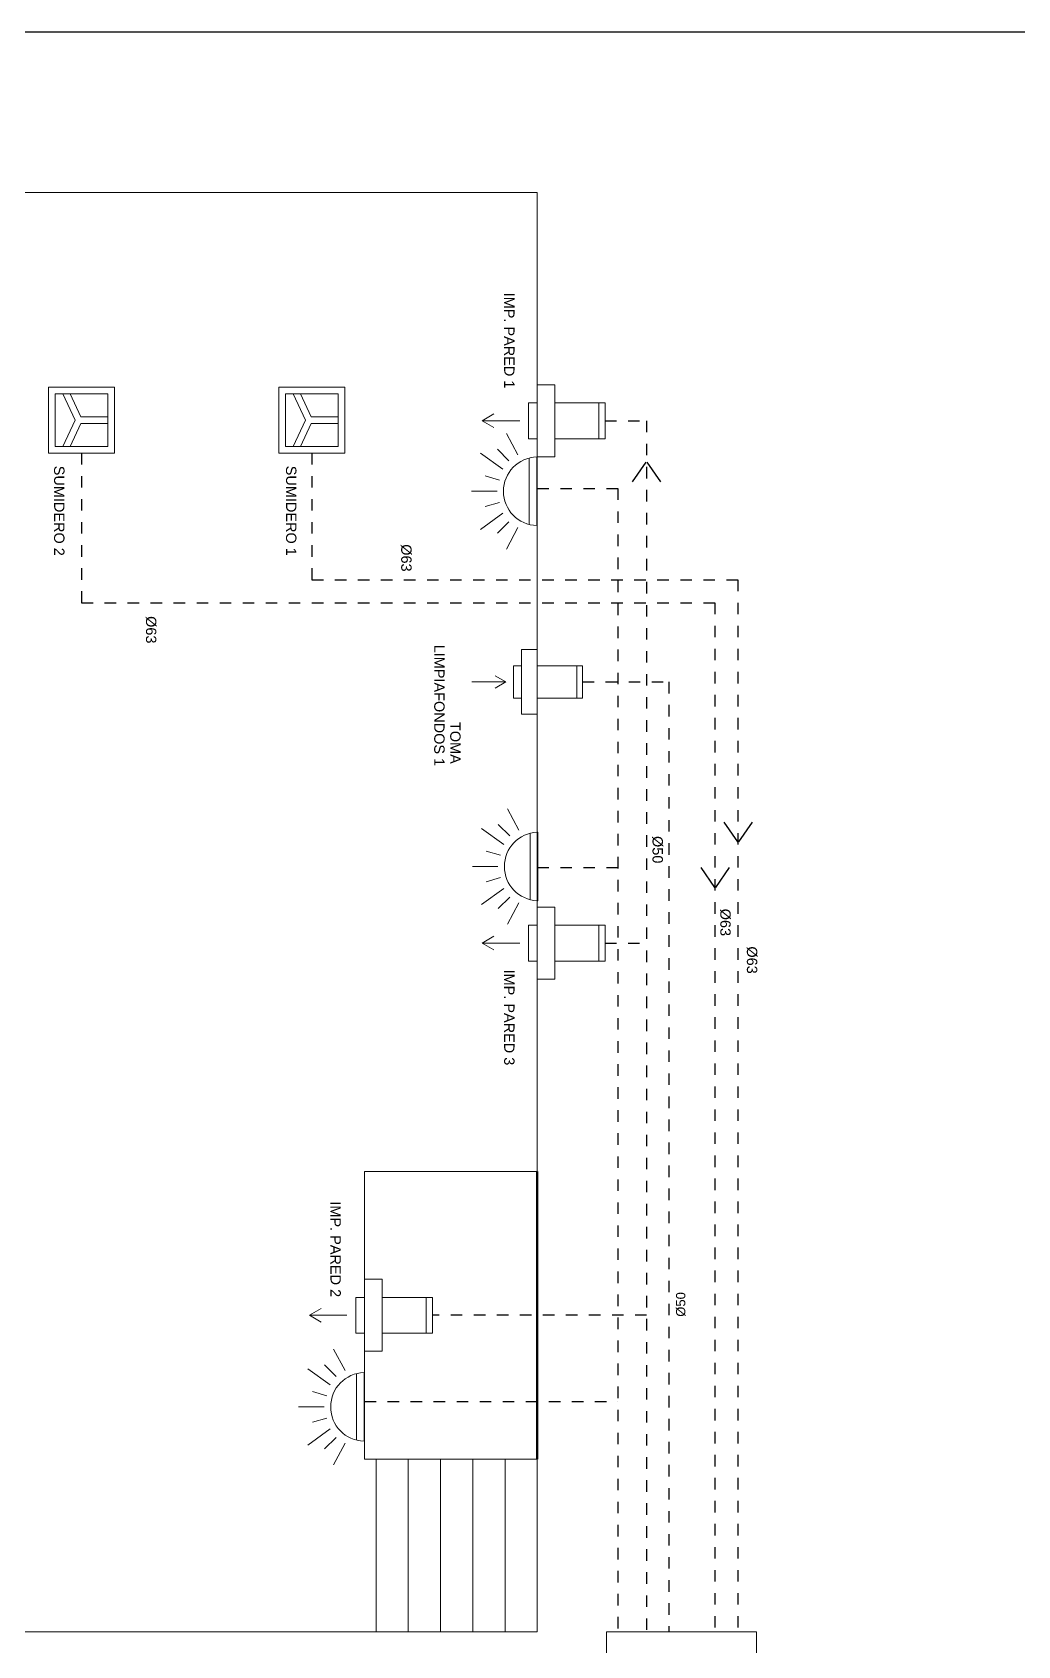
# Model space of a CAD drawing. Header units: millimetres. Extents: x 441156 to 441876, y 4514765 to 4515211.
# Drawn here: x 441268.57 to 441277.12, y 4514772.49 to 4514786.51 of the extents above; entities that cross this region are included whole.
import ezdxf

# ---------------------------------------------------------------- set-up
doc = ezdxf.new("R2010")
doc.units = ezdxf.units.MM
for name, pattern in [('CONTINUA', [0]), ('RAYITAS', [0.375, 0.25, -0.125]), ('RAYITAS2', [0.1875, 0.125, -0.0625])]:
    doc.linetypes.add(name, pattern=pattern)
doc.layers.add('01_cartela', color=6, linetype='Continuous', plot=False)
doc.layers.add('01_pilares baja', color=5, linetype='Continuous', lineweight=20)
doc.layers.add('G-ANNO-TEXT', color=7, linetype='Continuous', lineweight=9)
doc.layers.add('01_textos', color=7, linetype='Continuous')
for name, color, linetype, lineweight, true_color in [('05 ESQUEMAS HIDRAULICOS nuevos_dwg _6_', 7, 'Continuous', 18, 0x767676), ('0DM_ASPIRACION', 7, 'Continuous', 9, 0xa50000), ('0DM_FOCOS', 190, 'Continuous', 9, 0x7f00ff), ('0DM_SUMIDERO', 7, 'Continuous', 9, 0xa55291), ('A-DETL', 7, 'Continuous', 50, 0x008000)]:
    doc.layers.add(name, color=color, linetype=linetype, lineweight=lineweight, true_color=true_color)
doc.styles.add('Arial', font='arial.ttf', dxfattribs={"height": 0.09})
doc.styles.add('Arial_4', font='arial.ttf', dxfattribs={"height": 0.126})

# ---------------------------------------------------------------- blocks, each defined once
blk = doc.blocks.new('05 ESQUEMAS HIDRAULICOS nuevos_dwg_SUMIDERO-1107630-01_ARQ_INSTALACIÓN PISCINA ADULTOS')
at = {"layer": '0DM_SUMIDERO', "color": 223, "lineweight": 18, "true_color": 0xae74a7, "flags": 128}
for points in [[(284.473, 135.159), (283.874, 135.159), (283.874, 134.56), (284.473, 134.56)], [(284.414, 135.099), (283.934, 135.099), (283.934, 134.62), (284.414, 134.62)]]:
    blk.add_lwpolyline(points, close=True, dxfattribs=at)
for points in [[(284.144, 135.099), (284.144, 134.854), (283.934, 134.757)], [(284.204, 135.099), (284.204, 134.854), (284.414, 134.757)], [(283.934, 134.691), (284.174, 134.802), (284.414, 134.691)]]:
    blk.add_lwpolyline(points, dxfattribs=at)
blk = doc.blocks.new('05 ESQUEMAS HIDRAULICOS nuevos_dwg_IMP PARED-1107656-01_ARQ_INSTALACIÓN PISCINA ADULTOS')
at = {"layer": '0DM_ASPIRACION', "color": 160, "lineweight": 18, "true_color": 0x2a33ff}
for p, q in [((284.338, 132.983), (284.338, 132.394)), ((284.482, 132.688), (284.789, 132.688))]:
    blk.add_line(p, q, dxfattribs=at)
at = {"layer": '0DM_ASPIRACION', "color": 5, "lineweight": 18, "true_color": 0x0000ff}
blk.add_line((283.835, 132.835), (283.835, 132.541), dxfattribs=at)
at = {"layer": '0DM_ASPIRACION', "color": 5, "lineweight": 18, "true_color": 0x0000ff, "flags": 128}
blk.add_lwpolyline([(284.338, 132.394), (284.195, 132.394), (284.195, 132.983), (284.338, 132.983)], dxfattribs=at)
blk.add_lwpolyline([(284.195, 132.835), (284.195, 132.541), (283.783, 132.541), (283.783, 132.835)], close=True, dxfattribs=at)
at = {"layer": '0DM_ASPIRACION', "color": 160, "lineweight": 18, "true_color": 0x2a33ff, "flags": 128}
blk.add_lwpolyline([(284.41, 132.835), (284.41, 132.541), (284.338, 132.541), (284.338, 132.835)], close=True, dxfattribs=at)
blk.add_lwpolyline([(284.694, 132.632), (284.789, 132.688), (284.694, 132.745)], dxfattribs=at)
blk = doc.blocks.new('05 ESQUEMAS HIDRAULICOS nuevos_dwg_FOCO-1107658-01_ARQ_INSTALACIÓN PISCINA ADULTOS')
at = {"layer": '0DM_FOCOS', "color": 30, "lineweight": 18, "true_color": 0xf66533}
for p, q in [((283.952, 131.249), (283.805, 131.454)), ((284.05, 131.281), (284.012, 131.41)), ((284.151, 131.303), (284.151, 131.536)), ((284.253, 131.281), (284.291, 131.41)), ((284.35, 131.249), (284.498, 131.454)), ((283.77, 131.3), (283.874, 131.196)), ((284.533, 131.3), (284.429, 131.196)), ((283.626, 131.218), (283.82, 131.114)), ((284.677, 131.218), (284.482, 131.114)), ((283.85, 131.011), (284.453, 131.011)), ((283.84, 130.942), (284.463, 130.942))]:
    blk.add_line(p, q, dxfattribs=at)
blk.add_arc((284.151, 130.933), 0.312, 1.6171, 178.3829, dxfattribs=at)
blk = doc.blocks.new('05 ESQUEMAS HIDRAULICOS nuevos_dwg_FOCO-V4-01_ARQ_INSTALACIÓN PISCINA ADULTOS')
at = {"layer": '0DM_FOCOS', "color": 30, "lineweight": 18, "true_color": 0xf66533}
for p, q in [((283.952, 131.249), (283.805, 131.454)), ((284.05, 131.281), (284.012, 131.41)), ((284.151, 131.303), (284.151, 131.536)), ((284.253, 131.281), (284.291, 131.41)), ((284.35, 131.249), (284.498, 131.454)), ((283.77, 131.3), (283.874, 131.196)), ((284.533, 131.3), (284.429, 131.196)), ((283.626, 131.218), (283.82, 131.114)), ((284.677, 131.218), (284.482, 131.114)), ((283.85, 131.011), (284.453, 131.011))]:
    blk.add_line(p, q, dxfattribs=at)
at = {"layer": '0DM_FOCOS', "color": 20, "lineweight": 18, "true_color": 0xff3f00}
blk.add_line((283.84, 130.942), (284.463, 130.942), dxfattribs=at)
at = {"layer": '0DM_FOCOS', "color": 30, "lineweight": 18, "true_color": 0xf66533}
blk.add_arc((284.151, 130.933), 0.312, 2.3883, 177.6117, dxfattribs=at)
at = {"layer": '0DM_FOCOS', "color": 20, "lineweight": 18, "true_color": 0xff3f00}
for start, end in [(177.6117, 178.3829), (1.6171, 2.3883)]:
    blk.add_arc((284.151, 130.933), 0.312, start, end, dxfattribs=at)
blk = doc.blocks.new('05 ESQUEMAS HIDRAULICOS nuevos_dwg_ASPIRACION-1107631-01_ARQ_INSTALACIÓN PISCINA ADULTOS')
at = {"layer": '0DM_ASPIRACION', "lineweight": 18}
blk.add_line((283.835, 132.835), (283.835, 132.541), dxfattribs=at)
at = {"layer": '0DM_ASPIRACION', "color": 15, "lineweight": 18, "true_color": 0xae3333}
for p, q in [((284.195, 132.835), (284.195, 132.541)), ((284.789, 132.688), (284.482, 132.688))]:
    blk.add_line(p, q, dxfattribs=at)
at = {"layer": '0DM_ASPIRACION', "color": 15, "lineweight": 18, "true_color": 0xae3333, "flags": 128}
for points in [[(284.338, 132.983), (284.338, 132.394), (284.195, 132.394), (284.195, 132.983)], [(284.41, 132.835), (284.41, 132.541), (284.338, 132.541), (284.338, 132.835)]]:
    blk.add_lwpolyline(points, close=True, dxfattribs=at)
at = {"layer": '0DM_ASPIRACION', "lineweight": 18, "flags": 128}
blk.add_lwpolyline([(284.195, 132.541), (283.783, 132.541), (283.783, 132.835), (284.195, 132.835)], dxfattribs=at)
at = {"layer": '0DM_ASPIRACION', "color": 15, "lineweight": 18, "true_color": 0xae3333, "flags": 128}
blk.add_lwpolyline([(284.578, 132.745), (284.482, 132.688), (284.578, 132.632)], dxfattribs=at)

msp = doc.modelspace()

# ---------------------------------------------------------------- linework, layer by layer
at = {"layer": '01_cartela', "color": 3}
msp.add_lwpolyline([(441262.99011848, 4514786.50546476), (441262.99011848, 4514764.97044075), (441293.62810654, 4514764.97044075), (441293.62810654, 4514786.50546476)], close=True, dxfattribs=at)
at = {"layer": '01_pilares baja'}
for p, q in [((441272.95139252, 4514785.11376925), (441266.95139252, 4514785.11376925)), ((441272.95139252, 4514776.61376925), (441272.95139252, 4514785.11376925)), ((441271.45139252, 4514774.11376925), (441271.45139252, 4514776.61376925)), ((441271.45139252, 4514776.61376925), (441272.95139252, 4514776.61376925)), ((441272.95139252, 4514774.11376925), (441271.45139252, 4514774.11376925)), ((441272.95139252, 4514774.11376925), (441271.45139252, 4514774.11376925)), ((441271.55139252, 4514774.11376925), (441271.55139252, 4514772.61376925)), ((441271.83139252, 4514774.11376925), (441271.83139252, 4514772.61376925)), ((441272.11139252, 4514774.11376925), (441272.11139252, 4514772.61376925)), ((441272.39139252, 4514774.11376925), (441272.39139252, 4514772.61376925)), ((441272.67139252, 4514774.11376925), (441272.67139252, 4514772.61376925)), ((441272.95139252, 4514772.61376925), (441272.95139252, 4514774.11376925)), ((441272.95139252, 4514772.61376925), (441272.95139252, 4514774.11376925)), ((441272.95139252, 4514774.11376925), (441272.95139252, 4514772.61376925)), ((441266.95139252, 4514772.61376925), (441272.95139252, 4514772.61376925))]:
    msp.add_line(p, q, dxfattribs=at)
at = {"layer": 'A-DETL', "color": 4, "linetype": 'RAYITAS2', "lineweight": -3, "ltscale": 0.25, "true_color": 0x00ffff}
for p, q in [((441273.54015111, 4514783.13175916), (441273.90015111, 4514783.13175916)), ((441273.90015111, 4514783.13175916), (441273.90015111, 4514772.61376925)), ((441273.54015111, 4514778.59577934), (441273.90015111, 4514778.59577934)), ((441273.90015111, 4514775.36376925), (441272.04015111, 4514775.36376925))]:
    msp.add_line(p, q, dxfattribs=at)
at = {"layer": 'A-DETL', "color": 11, "linetype": 'RAYITAS', "lineweight": -3, "ltscale": 0.25, "true_color": 0xff8040}
for p, q in [((441268.9935915, 4514782.8514197), (441268.9935915, 4514781.5514197)), ((441270.9935915, 4514782.8514197), (441270.9935915, 4514781.7514197)), ((441270.9935915, 4514781.7514197), (441274.6935915, 4514781.7514197)), ((441274.6935915, 4514781.7514197), (441274.6935915, 4514772.61376925)), ((441268.9935915, 4514781.5514197), (441274.4935915, 4514781.5514197)), ((441274.4935915, 4514781.5514197), (441274.4935915, 4514772.61376925))]:
    msp.add_line(p, q, dxfattribs=at)
at = {"layer": 'A-DETL', "color": 4, "linetype": 'CONTINUA', "lineweight": -3, "ltscale": 0.25, "true_color": 0x00ffff}
for p, q in [((441273.776792, 4514782.60082015), (441273.89571692, 4514782.77238075)), ((441274.02351021, 4514782.60082015), (441273.90458529, 4514782.77238075))]:
    msp.add_line(p, q, dxfattribs=at)
at = {"layer": 'A-DETL', "color": 11, "linetype": 'RAYITAS', "lineweight": -3, "ltscale": 0.25, "true_color": 0xff7f7f}
for p, q in [((441272.95139252, 4514782.5441543), (441273.65139252, 4514782.5441543)), ((441273.65139252, 4514782.5441543), (441273.65139252, 4514772.61376925)), ((441272.95139252, 4514779.2514197), (441273.65139252, 4514779.2514197)), ((441271.45139252, 4514774.61376925), (441273.65139252, 4514774.61376925))]:
    msp.add_line(p, q, dxfattribs=at)
at = {"layer": 'A-DETL', "color": 36, "linetype": 'RAYITAS2', "lineweight": -3, "ltscale": 0.25, "true_color": 0x804000}
for p, q in [((441273.3447803, 4514780.86376925), (441274.0935915, 4514780.86376925)), ((441274.0935915, 4514780.86376925), (441274.0935915, 4514772.61376925))]:
    msp.add_line(p, q, dxfattribs=at)
at = {"layer": 'A-DETL', "color": 11, "linetype": 'CONTINUA', "lineweight": -3, "ltscale": 0.25, "true_color": 0xff8040}
for p, q in [((441274.5702324, 4514779.64617652), (441274.68915732, 4514779.47461592)), ((441274.81695061, 4514779.64617652), (441274.69802569, 4514779.47461592)), ((441274.3702324, 4514779.2514197), (441274.48915732, 4514779.0798591)), ((441274.61695061, 4514779.2514197), (441274.49802569, 4514779.0798591))]:
    msp.add_line(p, q, dxfattribs=at)
at = {"layer": 'A-DETL', "linetype": 'CONTINUA'}
msp.add_line((441272.95139252, 4514776.61376925), (441272.95139252, 4514774.11376925), dxfattribs=at)
at = {"layer": 'A-DETL', "color": 7, "lineweight": 18}
for p, q in [((441273.55139252, 4514772.61376925), (441274.8535915, 4514772.61376925)), ((441273.55139252, 4514771.91955761), (441273.55139252, 4514772.61376925)), ((441274.8535915, 4514772.61376925), (441274.8535915, 4514771.91955761))]:
    msp.add_line(p, q, dxfattribs=at)

# ---------------------------------------------------------------- block references
at = {"layer": '05 ESQUEMAS HIDRAULICOS nuevos_dwg _6_', "color": 223, "lineweight": 18, "true_color": 0xae74a7, "xscale": 0.9554781964015228, "yscale": 0.9554781964015228, "zscale": 0.9554781964015228, "rotation": 270.0000000000001}
for p in [(441140.13838028, 4515054.65953481), (441142.13838028, 4515054.65953481)]:
    msp.add_blockref('05 ESQUEMAS HIDRAULICOS nuevos_dwg_SUMIDERO-1107630-01_ARQ_INSTALACIÓN PISCINA ADULTOS', p, dxfattribs=at)
at = {"layer": '05 ESQUEMAS HIDRAULICOS nuevos_dwg _6_', "color": 160, "lineweight": 18, "true_color": 0x2a33ff, "extrusion": (0, 0, -1), "xscale": 1.060581858587549, "yscale": 1.060581858587549, "zscale": -1.060581858587549}
for p in [(-441574.51522322, 4514642.40485967), (-441574.51522322, 4514637.86898136), (-441573.01522323, 4514634.63697127)]:
    msp.add_blockref('05 ESQUEMAS HIDRAULICOS nuevos_dwg_IMP PARED-1107656-01_ARQ_INSTALACIÓN PISCINA ADULTOS', p, dxfattribs=at)
at = {"layer": '05 ESQUEMAS HIDRAULICOS nuevos_dwg _6_', "color": 30, "lineweight": 18, "true_color": 0xf66533, "extrusion": (0, 0, -1), "xscale": 0.955478196401523, "yscale": 0.955478196401523, "zscale": -0.955478196401523, "rotation": 270.0000000000002}
for name, p in [('05 ESQUEMAS HIDRAULICOS nuevos_dwg_FOCO-1107658-01_ARQ_INSTALACIÓN PISCINA ADULTOS', (-441398.05880353, 4515054.02001003)), ('05 ESQUEMAS HIDRAULICOS nuevos_dwg_FOCO-V4-01_ARQ_INSTALACIÓN PISCINA ADULTOS', (-441398.06719047, 4515050.76168951)), ('05 ESQUEMAS HIDRAULICOS nuevos_dwg_FOCO-1107658-01_ARQ_INSTALACIÓN PISCINA ADULTOS', (-441396.55880353, 4515046.0685533))]:
    msp.add_blockref(name, p, dxfattribs=at)
at = {"layer": '05 ESQUEMAS HIDRAULICOS nuevos_dwg _6_', "color": 15, "lineweight": 18, "true_color": 0xae3333, "extrusion": (0, 0, -1), "xscale": 0.9554781964015228, "yscale": 0.9554781964015228, "zscale": -0.9554781964015228}
msp.add_blockref('05 ESQUEMAS HIDRAULICOS nuevos_dwg_ASPIRACION-1107631-01_ARQ_INSTALACIÓN PISCINA ADULTOS', (-441544.49322275, 4514654.08299692), dxfattribs=at)

# ---------------------------------------------------------------- texts
at = {"layer": '01_textos', "color": 5, "insert": (441274.15589032, 4514775.35109524), "char_height": 0.081, "width": 1.6414551562, "attachment_point": 1, "rotation": 90, "style": 'Arial'}
msp.add_mtext('Ø50', dxfattribs=at)
at = {"layer": 'G-ANNO-TEXT', "char_height": 0.09, "attachment_point": 1, "rotation": 270, "style": 'Arial_4'}
for s, insert, width in [('IMP. PARED 1', (441272.7533916, 4514784.24416561), 0.9820671875), ('SUMIDERO 2', (441268.84551152, 4514782.74137443), 0.9259490625), ('SUMIDERO 1', (441270.85957967, 4514782.74137443), 0.9259490625), ('Ø63', (441271.85947244, 4514782.0596363), 0.2845990625), ('Ø63', (441269.64336181, 4514781.43539856), 0.2845990625), ('LIMPIAFONDOS 1', (441272.14613303, 4514781.18745069), 1.2466240625), ('TOMA', (441272.28503928, 4514780.51607048), 0.43291125), ('Ø50', (441274.04176685, 4514779.5257671), 0.2845990625), ('Ø63', (441274.63039496, 4514778.89434877), 0.2845990625), ('Ø63', (441274.86136952, 4514778.56725804), 0.2845990625), ('IMP. PARED 3', (441272.7533916, 4514778.36614553), 0.9820671875), ('IMP. PARED 2', (441271.24520649, 4514776.35289102), 0.9820671875)]:
    msp.add_mtext(s, dxfattribs=dict(at, insert=insert, width=width))

doc.saveas('drawing.dxf')
